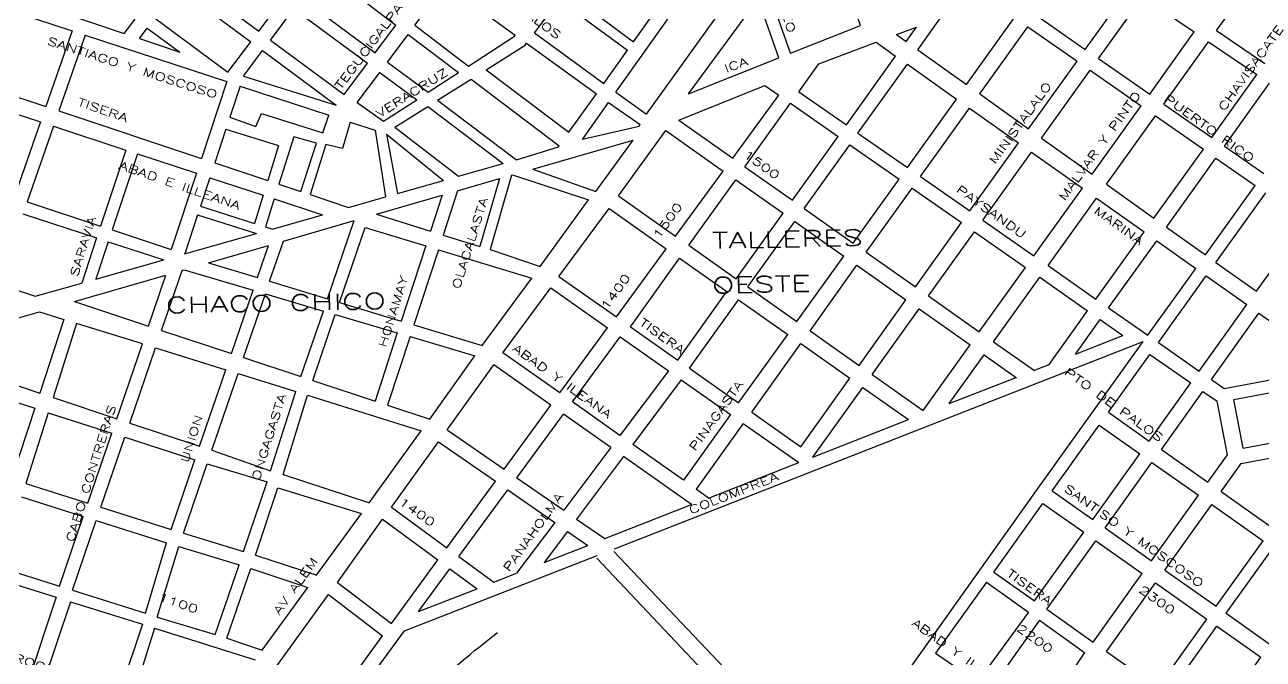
# Model space of a CAD drawing. Header units: millimetres. Extents: x 4375152 to 4409667, y 6523746 to 6549185.
# Drawn here: x 4388895 to 4390443, y 6527163 to 6527956 of the extents above; entities that cross this region are included whole.
import ezdxf

# ---------------------------------------------------------------- set-up
doc = ezdxf.new("R2010")
doc.units = ezdxf.units.MM
for name, color, linetype in [('FERROCARRIL', 252, 'VÍAS'), ('LINEA CALLE', 252, 'Continuous'), ('NOMBRE BARRIO', 8, 'Continuous'), ('NOMBRE CALLE', 252, 'Continuous')]:
    doc.layers.add(name, color=color, linetype=linetype)
doc.styles.add('ROMANS', font='romans')
doc.styles.add('S1', font='ROMANS')
doc.linetypes.add('VÍAS', pattern='A,3.81,[130,ltypeshp.shx,S=6.35,R=0,X=0,Y=0],3.81', length=7.62)

msp = doc.modelspace()

# ---------------------------------------------------------------- linework, layer by layer
at = {"layer": 'FERROCARRIL', "ltscale": 0.3, "transparency": 33554687, "flags": 128}
msp.add_lwpolyline([(4388841.1, 6526415.8, -0.00429), (4388964.9, 6526615.1, -0.029247), (4389140.8, 6526852.1, -0.019184), (4389312.4, 6527041.4, -0.034026), (4389485.9, 6527196.1, -9.599028)], format="xyb", dxfattribs=at)
at = {"layer": 'LINEA CALLE', "transparency": 33554687}
for p, q in [((4389939.5, 6527955.4), (4389909.8, 6528041.1)), ((4390384.4, 6527948.9), (4390446.9, 6528036.2)), ((4389268, 6528025.2), (4389359.1, 6527955.9)), ((4389085.8, 6528003.1), (4389177.6, 6527934.9)), ((4389095.7, 6528016.5), (4389187.6, 6527948.2)), ((4389382.9, 6527955.6), (4389421, 6528006.6)), ((4389421, 6528006.6), (4389508.2, 6527943.4)), ((4389634, 6527871.9), (4389733.7, 6528012.6)), ((4389851.9, 6527920.6), (4389822.3, 6528006.2)), ((4389187.6, 6527948.2), (4389216.8, 6527987.5)), ((4389241.4, 6527989.4), (4389333.2, 6527921.2)), ((4389532.4, 6527946.3), (4389562.9, 6527987)), ((4389562.9, 6527987), (4389648.4, 6527924.3)), ((4389571, 6527997.8), (4389655.9, 6527934.9)), ((4389724.5, 6527869.8), (4389811.8, 6527988.7)), ((4389837.4, 6527914.8), (4389811.8, 6527988.7)), ((4390220.5, 6527925.3), (4390275.6, 6528002.2)), ((4390236.9, 6527913.9), (4390292.1, 6527991)), ((4390292.1, 6527991), (4390356.6, 6527947.3)), ((4388863.9, 6527978.3), (4388954.4, 6527948.6)), ((4388925.2, 6527977.1), (4389019.7, 6527945.3)), ((4389202.4, 6527937.2), (4389231.7, 6527976.4)), ((4389231.7, 6527976.4), (4389323.6, 6527908.2)), ((4389672.2, 6527844.4), (4389772.5, 6527984.1)), ((4389019.7, 6527945.3), (4389033.3, 6527963.1)), ((4389057.6, 6527964.8), (4389149.2, 6527896.8)), ((4389655.9, 6527934.9), (4389680.7, 6527969.5)), ((4390011.1, 6527925), (4390043.8, 6527970.8)), ((4390072.2, 6527881.4), (4390132.2, 6527965.2)), ((4390158.9, 6527968.1), (4390220.5, 6527925.3)), ((4388954.4, 6527948.6), (4388921.5, 6527854)), ((4388970.7, 6527943.3), (4388937.8, 6527848.6)), ((4388970.7, 6527943.3), (4389147.7, 6527885.2)), ((4389038.6, 6527938.9), (4389048.2, 6527952.1)), ((4389048.2, 6527952.1), (4389089.2, 6527921.9)), ((4389333.2, 6527921.2), (4389359.1, 6527955.9)), ((4389348.7, 6527909.7), (4389374.4, 6527944.2)), ((4389374.4, 6527944.2), (4389437.2, 6527896.4)), ((4389382.9, 6527955.6), (4389449.6, 6527904.5)), ((4389449.6, 6527904.5), (4389507.3, 6527942.1)), ((4389507.3, 6527942.1), (4389508.2, 6527943.4)), ((4389532.4, 6527946.3), (4389618.9, 6527883)), ((4389851.9, 6527920.6), (4389939.5, 6527955.4)), ((4389984.5, 6527944), (4390009.5, 6527953.4)), ((4389984.5, 6527944), (4389996.6, 6527935.3)), ((4389996.6, 6527935.3), (4390009.5, 6527953.4)), ((4390088.5, 6527869.7), (4390148.6, 6527953.7)), ((4390148.6, 6527953.7), (4390210.1, 6527910.7)), ((4390300.9, 6527869.4), (4390356.6, 6527947.3)), ((4390384.4, 6527948.9), (4390444.7, 6527907.7)), ((4389038.6, 6527938.9), (4389089.2, 6527921.9)), ((4389149.2, 6527896.8), (4389177.6, 6527934.9)), ((4389202.4, 6527937.2), (4389294.3, 6527869)), ((4389472, 6527900.1), (4389520.5, 6527930.6)), ((4389520.5, 6527930.6), (4389522.4, 6527933.1)), ((4389522.4, 6527933.1), (4389609.5, 6527869.9)), ((4389887.5, 6527907.6), (4389959.1, 6527934.5)), ((4389959.1, 6527934.5), (4389983.5, 6527917.2)), ((4390011.1, 6527925), (4390072.2, 6527881.4)), ((4390318.6, 6527857), (4390374.5, 6527935.1)), ((4390374.5, 6527935.1), (4390435, 6527894.1)), ((4389168.7, 6527892), (4389192.5, 6527923.9)), ((4389192.5, 6527923.9), (4389284.4, 6527855.7)), ((4389348.7, 6527909.7), (4389399.5, 6527871.9)), ((4389618.9, 6527883), (4389648.4, 6527924.3)), ((4389724.5, 6527869.8), (4389837.4, 6527914.8)), ((4389921.9, 6527831), (4389983.5, 6527917.2)), ((4390149.6, 6527826.1), (4390210.1, 6527910.7)), ((4390236.9, 6527913.9), (4390300.9, 6527869.4)), ((4389294.3, 6527869), (4389323.6, 6527908.2)), ((4389310.8, 6527858.9), (4389339, 6527896.7)), ((4389339, 6527896.7), (4389385.1, 6527862.5)), ((4389399.5, 6527871.9), (4389437.2, 6527896.4)), ((4389472, 6527900.1), (4389575.2, 6527821.9)), ((4389862.4, 6527872.5), (4389887.5, 6527907.6)), ((4389936.4, 6527820.8), (4389998.1, 6527906.9)), ((4389998.1, 6527906.9), (4390059.4, 6527863.4)), ((4390165.8, 6527814.6), (4390226.4, 6527899.3)), ((4390226.4, 6527899.3), (4390290.3, 6527854.7)), ((4390378.6, 6527815.3), (4390435, 6527894.1)), ((4388831.3, 6527884.1), (4388921.5, 6527854)), ((4389147.7, 6527885.2), (4389116, 6527789.2)), ((4389164.5, 6527879.6), (4389151.7, 6527840.7)), ((4389164.5, 6527879.6), (4389275.2, 6527843.3)), ((4389168.7, 6527892), (4389284.4, 6527855.7)), ((4389411.1, 6527861.8), (4389452.9, 6527888.1)), ((4389452.9, 6527888.1), (4389562.9, 6527804.7)), ((4389712.7, 6527836.9), (4389820.2, 6527880.4)), ((4389820.2, 6527880.4), (4389837.7, 6527868.1)), ((4390394.3, 6527804.4), (4390450.8, 6527883.3)), ((4388824.5, 6527864.5), (4388914.8, 6527834.8)), ((4389575.2, 6527821.9), (4389609.5, 6527869.9)), ((4389634, 6527871.9), (4389672.2, 6527844.4)), ((4389780, 6527789.4), (4389837.7, 6527868.1)), ((4389862.4, 6527872.5), (4389921.9, 6527831)), ((4389998.1, 6527777.8), (4390059.4, 6527863.4)), ((4390088.5, 6527869.7), (4390149.6, 6527826.1)), ((4388937.8, 6527848.6), (4389116, 6527789.2)), ((4389310.8, 6527858.9), (4389343.7, 6527835.6)), ((4389343.7, 6527835.6), (4389385.1, 6527862.5)), ((4389357.8, 6527828.3), (4389398.8, 6527854.1)), ((4389398.8, 6527854.1), (4389493, 6527782.6)), ((4389411.1, 6527861.8), (4389509.7, 6527787.2)), ((4389592, 6527812.6), (4389624.8, 6527858.9)), ((4389624.8, 6527858.9), (4389664.4, 6527831.4)), ((4389795.2, 6527778.7), (4389852.1, 6527858.1)), ((4389852.1, 6527858.1), (4389911.5, 6527816.5)), ((4390014.5, 6527766.3), (4390075.7, 6527851.9)), ((4390075.7, 6527851.9), (4390136.9, 6527808.5)), ((4390229.2, 6527769.3), (4390290.3, 6527854.7)), ((4390318.6, 6527857), (4390378.6, 6527815.3)), ((4388914.8, 6527834.8), (4388881.9, 6527740.4)), ((4389151.7, 6527840.7), (4389184.2, 6527828.9)), ((4389184.2, 6527828.9), (4389190.9, 6527845.3)), ((4389190.9, 6527845.3), (4389267.9, 6527821)), ((4389267.9, 6527821), (4389275.2, 6527843.3)), ((4389302, 6527834.5), (4389292.2, 6527801.7)), ((4389302, 6527834.5), (4389333.2, 6527824.3)), ((4389712.7, 6527836.9), (4389780, 6527789.4)), ((4390246.8, 6527756.8), (4390308.1, 6527842.3)), ((4390308.1, 6527842.3), (4390368, 6527800.5)), ((4388931.1, 6527829.4), (4388898.2, 6527734.9)), ((4388931.1, 6527829.4), (4389021.4, 6527799.6)), ((4389146.7, 6527825.7), (4389132.8, 6527783.6)), ((4389146.7, 6527825.7), (4389212.5, 6527805.3)), ((4389333.2, 6527824.3), (4389345.9, 6527740.9)), ((4389347.4, 6527819.6), (4389361, 6527745.2)), ((4389347.4, 6527819.6), (4389418.5, 6527761.5)), ((4389357.8, 6527828.3), (4389437.4, 6527766.9)), ((4389592.4, 6527813.2), (4389662.8, 6527829.3)), ((4389637.2, 6527742.2), (4389696.2, 6527824.1)), ((4389662.8, 6527829.3), (4389664.4, 6527831.4)), ((4389696.2, 6527824.1), (4389768.1, 6527773.3)), ((4389936.4, 6527820.8), (4389998.1, 6527777.8)), ((4389212.5, 6527805.3), (4389198.9, 6527761.6)), ((4389231.6, 6527816.2), (4389212.9, 6527756.9)), ((4389259.8, 6527808.3), (4389231.6, 6527816.2)), ((4389240.1, 6527747.8), (4389259.8, 6527808.3)), ((4389271.4, 6527806.5), (4389252, 6527743.9)), ((4389292.2, 6527801.7), (4389271.4, 6527806.5)), ((4389509.7, 6527787.2), (4389562.2, 6527803.7)), ((4389530, 6527775.8), (4389655.5, 6527812.1)), ((4389562.1, 6527803.5), (4389562.9, 6527804.7)), ((4389608.8, 6527747.8), (4389655.5, 6527812.1)), ((4389854.5, 6527736.9), (4389911.5, 6527816.5)), ((4389869, 6527726.6), (4389926.1, 6527806.3)), ((4389926.1, 6527806.3), (4389987.7, 6527763.3)), ((4390076, 6527723.4), (4390136.9, 6527808.5)), ((4390165.8, 6527814.6), (4390229.2, 6527769.3)), ((4390394.3, 6527804.4), (4390443.4, 6527770.3)), ((4389021.4, 6527799.6), (4388990, 6527704.5)), ((4389036, 6527794.8), (4389004.6, 6527699.6)), ((4389036, 6527794.8), (4389109.8, 6527770.5)), ((4390092.3, 6527712), (4390153.2, 6527797)), ((4390153.2, 6527797), (4390216.8, 6527752)), ((4390306.3, 6527714.3), (4390368, 6527800.5)), ((4390321.9, 6527703.2), (4390383.7, 6527789.5)), ((4390383.7, 6527789.5), (4390432.7, 6527755.3)), ((4389109.8, 6527770.5), (4389078.3, 6527675.2)), ((4389132.8, 6527783.6), (4389198.9, 6527761.6)), ((4389437.4, 6527766.9), (4389493, 6527782.6)), ((4389530, 6527775.8), (4389608.8, 6527747.8)), ((4389708.5, 6527692), (4389768.1, 6527773.3)), ((4389795.2, 6527778.7), (4389854.5, 6527736.9)), ((4389126.6, 6527764.9), (4389114.8, 6527729.2)), ((4389126.6, 6527764.9), (4389193.2, 6527743)), ((4389212.9, 6527756.9), (4389240.1, 6527747.8)), ((4389361, 6527745.2), (4389418.5, 6527761.5)), ((4389436.2, 6527748.6), (4389488.6, 6527763.8)), ((4389488.6, 6527763.8), (4389464.1, 6527678.9)), ((4389503.6, 6527768.1), (4389476.8, 6527675.2)), ((4389503.6, 6527768.1), (4389504.6, 6527768.4)), ((4389504.6, 6527768.4), (4389599.7, 6527737.2)), ((4389724.9, 6527680.5), (4389783.6, 6527762.4)), ((4389783.6, 6527762.4), (4389842.8, 6527720.6)), ((4389930.4, 6527683.3), (4389987.7, 6527763.3)), ((4390014.5, 6527766.3), (4390076, 6527723.4)), ((4390246.8, 6527756.8), (4390306.3, 6527714.3)), ((4390370.5, 6527668.5), (4390432.7, 6527755.3)), ((4389193.2, 6527743), (4389182.3, 6527707.9)), ((4389252, 6527743.9), (4389300, 6527727.9)), ((4389300, 6527727.9), (4389345.9, 6527740.9)), ((4389334.9, 6527719.3), (4389417, 6527743.1)), ((4389417, 6527743.1), (4389402.4, 6527698.2)), ((4389436.2, 6527748.6), (4389418.1, 6527693.3)), ((4389637.2, 6527742.2), (4389708.5, 6527692)), ((4389946.8, 6527671.8), (4390004.1, 6527751.8)), ((4390004.1, 6527751.8), (4390065.6, 6527708.8)), ((4390156.2, 6527667.4), (4390216.8, 6527752)), ((4390173.9, 6527655), (4390234.4, 6527739.5)), ((4390234.4, 6527739.5), (4390294, 6527697.2)), ((4390383.7, 6527659.1), (4390445.9, 6527746)), ((4388898.2, 6527734.9), (4388990, 6527704.5)), ((4389114.7, 6527729.3), (4389182.3, 6527707.9)), ((4389207, 6527738.4), (4389196.1, 6527703.5)), ((4389207, 6527738.4), (4389267.2, 6527718.6)), ((4389539.3, 6527653.8), (4389599.7, 6527737.2)), ((4389562.8, 6527641.5), (4389625.5, 6527726.4)), ((4389625.5, 6527726.4), (4389696.9, 6527676.1)), ((4389869, 6527726.6), (4389930.4, 6527683.3)), ((4388892.9, 6527719.7), (4388985, 6527689.6)), ((4389111.3, 6527718.4), (4389095.2, 6527669.8)), ((4389111.3, 6527718.4), (4389184.7, 6527695.2)), ((4389204.7, 6527700.8), (4389267.2, 6527718.6)), ((4389218.5, 6527685.6), (4389307.1, 6527711.3)), ((4389273.7, 6527613.5), (4389307.1, 6527711.3)), ((4389334.9, 6527719.3), (4389402.4, 6527698.2)), ((4389784.2, 6527638.7), (4389842.8, 6527720.6)), ((4389798.7, 6527628.4), (4389857.4, 6527710.3)), ((4389857.4, 6527710.3), (4389918.8, 6527667)), ((4390008.1, 6527628.5), (4390065.6, 6527708.8)), ((4390092.3, 6527712), (4390156.2, 6527667.4)), ((4390434.4, 6527622.9), (4390497, 6527710.4)), ((4389004.6, 6527699.6), (4389078.3, 6527675.2)), ((4389094.9, 6527669.7), (4389184.7, 6527695.2)), ((4389196.1, 6527703.5), (4389204.7, 6527700.8)), ((4389288.5, 6527609), (4389320.6, 6527702.9)), ((4389320.6, 6527702.9), (4389396.3, 6527679.7)), ((4389418.1, 6527693.3), (4389464.1, 6527678.9)), ((4390024.4, 6527617.1), (4390081.9, 6527697.4)), ((4390081.9, 6527697.4), (4390145.8, 6527652.8)), ((4390233.8, 6527613.2), (4390294, 6527697.2)), ((4390321.9, 6527703.2), (4390370.5, 6527668.5)), ((4388985, 6527689.6), (4388966.4, 6527633.3)), ((4388999.7, 6527684.9), (4388984.3, 6527638.3)), ((4388999.7, 6527684.9), (4389068.9, 6527662.3)), ((4389125, 6527658.5), (4389199.8, 6527680.2)), ((4389186, 6527640), (4389199.8, 6527680.2)), ((4389201.3, 6527635.4), (4389218.5, 6527685.6)), ((4389396.3, 6527679.7), (4389365.6, 6527585.6)), ((4389724.9, 6527680.5), (4389784.2, 6527638.7)), ((4390249.5, 6527602.2), (4390309.7, 6527686.2)), ((4390309.7, 6527686.2), (4390358.4, 6527651.6)), ((4388984.3, 6527638.3), (4389068.9, 6527662.3)), ((4389412.1, 6527674.9), (4389381.4, 6527580.8)), ((4389412.1, 6527674.9), (4389528.8, 6527639.2)), ((4389476.8, 6527675.2), (4389539.3, 6527653.8)), ((4389634.5, 6527591.1), (4389696.9, 6527676.1)), ((4389652, 6527578.6), (4389713.5, 6527664.4)), ((4389713.5, 6527664.4), (4389772.7, 6527622.7)), ((4389860.1, 6527585.1), (4389918.8, 6527667)), ((4389946.8, 6527671.8), (4390008.1, 6527628.5)), ((4389066.1, 6527574.1), (4389091.8, 6527648.9)), ((4389091.8, 6527648.9), (4389094.6, 6527649.7)), ((4389094.6, 6527649.7), (4389180.6, 6527624.2)), ((4389125, 6527658.5), (4389186, 6527640)), ((4389876.5, 6527573.6), (4389935.1, 6527655.5)), ((4389935.1, 6527655.5), (4389996.4, 6527612.3)), ((4390088, 6527572.2), (4390145.8, 6527652.8)), ((4390173.9, 6527655), (4390233.8, 6527613.2)), ((4390298.5, 6527568), (4390358.4, 6527651.6)), ((4390383.7, 6527659.1), (4390434.4, 6527622.9)), ((4388862.4, 6527632), (4388908.5, 6527616.8)), ((4388908.5, 6527616.8), (4388966.4, 6527633.3)), ((4388957.5, 6527610.1), (4389071.6, 6527643.1)), ((4389049.8, 6527579.5), (4389071.6, 6527643.1)), ((4389201.3, 6527635.4), (4389273.7, 6527613.5)), ((4389466.7, 6527555), (4389528.8, 6527639.2)), ((4389562.8, 6527641.5), (4389634.5, 6527591.1)), ((4390105.7, 6527559.7), (4390163.5, 6527640.4)), ((4390163.5, 6527640.4), (4390223.4, 6527598.6)), ((4390311.8, 6527558.7), (4390371.6, 6527642.3)), ((4390371.6, 6527642.3), (4390422.5, 6527606.3)), ((4389153.6, 6527545.1), (4389180.6, 6527624.2)), ((4389168.7, 6527540.1), (4389196, 6527619.7)), ((4389196, 6527619.7), (4389268.4, 6527598.2)), ((4389492.7, 6527546), (4389552.5, 6527627.3)), ((4389552.5, 6527627.3), (4389623.3, 6527577.3)), ((4389711.3, 6527536.9), (4389772.7, 6527622.7)), ((4389798.7, 6527628.4), (4389860.1, 6527585.1)), ((4390024.4, 6527617.1), (4390088, 6527572.2)), ((4388957.5, 6527610.1), (4389049.8, 6527579.5)), ((4389288.5, 6527609), (4389365.6, 6527585.6)), ((4389725.9, 6527526.7), (4389787.2, 6527612.4)), ((4389787.2, 6527612.4), (4389848.6, 6527569.1)), ((4389937.8, 6527530.3), (4389996.4, 6527612.3)), ((4389954, 6527518.9), (4390012.7, 6527600.8)), ((4390012.7, 6527600.8), (4390076.4, 6527555.9)), ((4390249.5, 6527602.2), (4390298.5, 6527568)), ((4390362.9, 6527523), (4390422.5, 6527606.3)), ((4388835, 6527574.6), (4388913.9, 6527597.4)), ((4388913.9, 6527597.4), (4388944, 6527587.7)), ((4388944, 6527587.7), (4388914, 6527495.7)), ((4389240.4, 6527516.4), (4389268.4, 6527598.2)), ((4389255.1, 6527511.5), (4389283.3, 6527593.8)), ((4389283.3, 6527593.8), (4389360.8, 6527570.9)), ((4390175.4, 6527531.5), (4390223.4, 6527598.6)), ((4390208.2, 6527544.4), (4390239.1, 6527587.6)), ((4390239.1, 6527587.6), (4390267.5, 6527567.7)), ((4390378, 6527512.5), (4390437.5, 6527595.6)), ((4390437.5, 6527595.6), (4390495.5, 6527554.6)), ((4388960, 6527582.5), (4388930.7, 6527490.1)), ((4389042.3, 6527557.4), (4388960, 6527582.5)), ((4389066.1, 6527574.1), (4389153.6, 6527545.1)), ((4389360.8, 6527570.9), (4389333.1, 6527485.7)), ((4389381.4, 6527580.8), (4389466.7, 6527555)), ((4389563.9, 6527495.8), (4389623.3, 6527577.3)), ((4389652.1, 6527578.7), (4389711.3, 6527536.9)), ((4389787.3, 6527483.4), (4389848.6, 6527569.1)), ((4389876.5, 6527573.6), (4389937.8, 6527530.3)), ((4389010.2, 6527463.6), (4389042.3, 6527557.4)), ((4389376.7, 6527566.2), (4389348.7, 6527480.5)), ((4389376.7, 6527566.2), (4389457.6, 6527542.3)), ((4389579.6, 6527484.6), (4389639.3, 6527566.1)), ((4389632, 6527301), (4390292.9, 6527560.1)), ((4389639.3, 6527566.1), (4389699.5, 6527523.6)), ((4389803.6, 6527471.8), (4389865, 6527557.6)), ((4389865, 6527557.6), (4389926.3, 6527514.3)), ((4390017.7, 6527474), (4390076.4, 6527555.9)), ((4390105.7, 6527559.7), (4390156.8, 6527523.7)), ((4390208.2, 6527544.4), (4390267.5, 6527567.7)), ((4390218.2, 6527455.8), (4390292.9, 6527560.1)), ((4390311.8, 6527558.7), (4390362.9, 6527523)), ((4389026.5, 6527458.2), (4389058.7, 6527552.2)), ((4389058.7, 6527552.2), (4389146.6, 6527524.8)), ((4389168.7, 6527540.1), (4389240.4, 6527516.4)), ((4389401.3, 6527463.1), (4389457.6, 6527542.3)), ((4389563.9, 6527495.8), (4389492.7, 6527546)), ((4390050.4, 6527482.5), (4390094.1, 6527543.4)), ((4390094.1, 6527543.4), (4390134.5, 6527514.8)), ((4390249.5, 6527471.7), (4390301.3, 6527544.1)), ((4390301.3, 6527544.1), (4390352.4, 6527508.4)), ((4388818.9, 6527527.4), (4388914, 6527495.7)), ((4389113.8, 6527429.1), (4389146.6, 6527524.8)), ((4389423.3, 6527449.7), (4389481.6, 6527530.8)), ((4389552.7, 6527480.5), (4389481.6, 6527530.8)), ((4389699.5, 6527523.6), (4389638.9, 6527442.7)), ((4389725.9, 6527526.7), (4389787.3, 6527483.4)), ((4390156.3, 6527524), (4390175.4, 6527531.5)), ((4388812.1, 6527507.4), (4388907.7, 6527476.6)), ((4389129, 6527424.1), (4389161.8, 6527520)), ((4389161.8, 6527520), (4389234, 6527497.5)), ((4389255.1, 6527511.5), (4389333.1, 6527485.7)), ((4389715.5, 6527512.3), (4389654.9, 6527431.4)), ((4389715.5, 6527512.3), (4389777.2, 6527468.8)), ((4389864.9, 6527428.6), (4389926.3, 6527514.3)), ((4389954, 6527518.9), (4390017.7, 6527474)), ((4390050.4, 6527482.5), (4390134, 6527515.3)), ((4390300.4, 6527435.7), (4390352.4, 6527508.4)), ((4390378, 6527512.5), (4390393.9, 6527501.3)), ((4390393.9, 6527501.3), (4390467.3, 6527515.2)), ((4389202.3, 6527398.2), (4389234, 6527497.5)), ((4389218.2, 6527394), (4389248.7, 6527492.9)), ((4389248.7, 6527492.9), (4389390.8, 6527448.5)), ((4389880.1, 6527415.6), (4389942.6, 6527502.8)), ((4389942.6, 6527502.8), (4389999.7, 6527462.6)), ((4390315.5, 6527425.1), (4390367.5, 6527497.8)), ((4390367.5, 6527497.8), (4390385.2, 6527485.4)), ((4390406, 6527487.8), (4390470.2, 6527499.9)), ((4388907.7, 6527476.6), (4388878.8, 6527388)), ((4388930.7, 6527490.1), (4389010.2, 6527463.6)), ((4389348.7, 6527480.5), (4389401.3, 6527463.1)), ((4389494.5, 6527400.6), (4389552.7, 6527480.5)), ((4389638.9, 6527442.7), (4389579.6, 6527484.6)), ((4390398.1, 6527418.6), (4390385.2, 6527485.4)), ((4390417.7, 6527426.9), (4390406, 6527487.8)), ((4388924.6, 6527471.1), (4388896.5, 6527382.4)), ((4388924.6, 6527471.1), (4389004, 6527445.6)), ((4389510.1, 6527389.8), (4389568.4, 6527469.3)), ((4389627.6, 6527427.5), (4389568.4, 6527469.3)), ((4389777.2, 6527468.8), (4389718.2, 6527386.6)), ((4389803.6, 6527471.8), (4389864.9, 6527428.6)), ((4389880.1, 6527415.6), (4389999.7, 6527462.6)), ((4390249.5, 6527471.7), (4390300.4, 6527435.7)), ((4388974, 6527358), (4389004, 6527445.6)), ((4389026.5, 6527458.2), (4389113.8, 6527429.1)), ((4389325.7, 6527358.5), (4389390.8, 6527448.5)), ((4389423.3, 6527449.7), (4389494.5, 6527400.6)), ((4389793.1, 6527457.5), (4389734.1, 6527375.3)), ((4389793.1, 6527457.5), (4389862.4, 6527408.7)), ((4390159.6, 6527373.9), (4390218.2, 6527455.8)), ((4390179.1, 6527373.5), (4390237.7, 6527455.4)), ((4390237.7, 6527455.4), (4390288.6, 6527419.5)), ((4388990.4, 6527352.8), (4389020.3, 6527440.3)), ((4389020.3, 6527440.3), (4389108, 6527412.1)), ((4389353.6, 6527353.1), (4389412.2, 6527434.6)), ((4389412.2, 6527434.6), (4389483.3, 6527385.3)), ((4389718.2, 6527386.6), (4389654.9, 6527431.4)), ((4390417.7, 6527426.9), (4390481.1, 6527438.9)), ((4389129, 6527424.1), (4389202.3, 6527398.2)), ((4389627.6, 6527427.5), (4389568.9, 6527349.1)), ((4389643.5, 6527416.2), (4389584.9, 6527337.9)), ((4389728.5, 6527356.1), (4389643.5, 6527416.2)), ((4390230, 6527337.6), (4390288.6, 6527419.5)), ((4390315.5, 6527425.1), (4390373.5, 6527384.2)), ((4390373.5, 6527384.2), (4390398.1, 6527418.6)), ((4390415.4, 6527407.7), (4390479.2, 6527419.7)), ((4389078.2, 6527325.1), (4389108, 6527412.1)), ((4389093.5, 6527320.3), (4389123.2, 6527407.1)), ((4389123.2, 6527407.1), (4389198.1, 6527384.7)), ((4389749.6, 6527364.4), (4389862.4, 6527408.7)), ((4390245.1, 6527327), (4390303.7, 6527408.9)), ((4390303.7, 6527408.9), (4390361.7, 6527368)), ((4390390.1, 6527372.4), (4390415.4, 6527407.7)), ((4389168.7, 6527297.6), (4389198.1, 6527384.7)), ((4389218.2, 6527394), (4389326, 6527358.4)), ((4389422.8, 6527302.2), (4389483.3, 6527385.3)), ((4389510.1, 6527389.8), (4389568.9, 6527349.1)), ((4388896.5, 6527382.4), (4388974, 6527358)), ((4389183.5, 6527293), (4389211.5, 6527377.2)), ((4389211.5, 6527377.2), (4389316.2, 6527344.9)), ((4389437.8, 6527291.1), (4389498.9, 6527374.5)), ((4389498.9, 6527374.5), (4389557.5, 6527333.9)), ((4389749.6, 6527364.4), (4389734.1, 6527375.3)), ((4389932.5, 6527054.8), (4390159.6, 6527373.9)), ((4390179.1, 6527373.5), (4390230, 6527337.6)), ((4390303.1, 6527286), (4390361.7, 6527368)), ((4390390.1, 6527372.4), (4390454.4, 6527327.1)), ((4388891.2, 6527365.9), (4388968.4, 6527341.5)), ((4388990.4, 6527352.8), (4389078.2, 6527325.1)), ((4389353.6, 6527353.1), (4389422.8, 6527302.2)), ((4389620.1, 6527313.6), (4389728.5, 6527356.1)), ((4390106.2, 6527271.8), (4390167.6, 6527357.5)), ((4390167.6, 6527357.5), (4390218.5, 6527321.6)), ((4390319.8, 6527274.3), (4390378.4, 6527356.2)), ((4390378.4, 6527356.2), (4390442.7, 6527310.9)), ((4388938.5, 6527254.3), (4388968.4, 6527341.5)), ((4389260, 6527267.8), (4389315.9, 6527345.1)), ((4389285.9, 6527258.8), (4389342.5, 6527337.9)), ((4389342.5, 6527337.9), (4389411.6, 6527286.9)), ((4389584.9, 6527337.9), (4389620.1, 6527313.6)), ((4388954.9, 6527249.1), (4388984.7, 6527336.3)), ((4388984.7, 6527336.3), (4389072.5, 6527308.5)), ((4389557.5, 6527333.9), (4389509.9, 6527270.3)), ((4389573.6, 6527322.7), (4389544.5, 6527283.9)), ((4389573.6, 6527322.7), (4389598.8, 6527305.2)), ((4390157.1, 6527235.9), (4390218.5, 6527321.6)), ((4390245.1, 6527327), (4390303.1, 6527286)), ((4389046, 6527220.4), (4389072.5, 6527308.5)), ((4389093.5, 6527320.3), (4389168.7, 6527297.6)), ((4390172.2, 6527225.2), (4390233.6, 6527310.9)), ((4390233.6, 6527310.9), (4390291.6, 6527270)), ((4390384, 6527229), (4390442.7, 6527310.9)), ((4389060.9, 6527215.5), (4389087.8, 6527303.7)), ((4389087.8, 6527303.7), (4389163, 6527280.8)), ((4389183.5, 6527293), (4389260.2, 6527267.8)), ((4389369.8, 6527198.2), (4389610.7, 6527292.6)), ((4389437.8, 6527291.1), (4389481.3, 6527259.1)), ((4389544.5, 6527283.9), (4389598.8, 6527305.2)), ((4390396.5, 6527220.2), (4390455.1, 6527302.1)), ((4388863.4, 6527278), (4388938.5, 6527254.3)), ((4389133.2, 6527193.8), (4389163, 6527280.8)), ((4389147.9, 6527189.1), (4389177.7, 6527276.2)), ((4389177.7, 6527276.2), (4389249.1, 6527252.5)), ((4389353.6, 6527207.3), (4389411.6, 6527286.9)), ((4389387.4, 6527222.3), (4389426.6, 6527275.8)), ((4389426.6, 6527275.8), (4389460.4, 6527250.9)), ((4388858.9, 6527264), (4388934.5, 6527240.3)), ((4389481.3, 6527259.1), (4389509.9, 6527270.3)), ((4390106.2, 6527271.8), (4390157.1, 6527235.9)), ((4390230.2, 6527184.3), (4390291.6, 6527270)), ((4390319.8, 6527274.3), (4390384, 6527229)), ((4388954.9, 6527249.1), (4389046, 6527220.4)), ((4389192.1, 6527174.1), (4389249, 6527252.6)), ((4389285.9, 6527258.8), (4389353.6, 6527207.3)), ((4389387.4, 6527222.3), (4389460.4, 6527250.9)), ((4390096.9, 6527259.3), (4390033.4, 6527170.4)), ((4390096.9, 6527259.3), (4390149.4, 6527221.6)), ((4390246.9, 6527172.5), (4390308.3, 6527258.3)), ((4390308.3, 6527258.3), (4390372.5, 6527212.9)), ((4388934.5, 6527240.3), (4388900, 6527136)), ((4388952.3, 6527234.7), (4388917.3, 6527130.4)), ((4388952.3, 6527234.7), (4389042.3, 6527206.6)), ((4389209.5, 6527153.4), (4389274.8, 6527243.6)), ((4389274.8, 6527243.6), (4389342.4, 6527192)), ((4389060.9, 6527215.5), (4389133.2, 6527193.8)), ((4390149.4, 6527221.6), (4390085.8, 6527134.4)), ((4390172.2, 6527225.2), (4390230.2, 6527184.3)), ((4390396.5, 6527220.2), (4390451.5, 6527181.3)), ((4388816.8, 6526443.3), (4389369.8, 6527198.2)), ((4389042.3, 6527206.6), (4389007.4, 6527101.7)), ((4389057.5, 6527201.6), (4389024.2, 6527096.3)), ((4389057.5, 6527201.6), (4389183.3, 6527162.2)), ((4390163.4, 6527211.6), (4390100.9, 6527124.1)), ((4390163.4, 6527211.6), (4390219.5, 6527171.4)), ((4390311.2, 6527127.2), (4390372.5, 6527212.9)), ((4390323.7, 6527118.4), (4390385, 6527204.1)), ((4390385, 6527204.1), (4390440, 6527165.4)), ((4389147.9, 6527189.1), (4389192.1, 6527174.1)), ((4389279.4, 6527105.6), (4389342.4, 6527192)), ((4390033.4, 6527170.4), (4390085.8, 6527134.4)), ((4390219.5, 6527171.4), (4390160.4, 6527083.3)), ((4390246.9, 6527172.5), (4390311.2, 6527127.2)), ((4390378.6, 6527079.6), (4390440, 6527165.4))]:
    msp.add_line(p, q, dxfattribs=at)
for points in [[(4389631.5, 6527297.6), (4389831.3, 6527086.7)], [(4389610.2, 6527289.3), (4389889.8, 6526992.2)]]:
    msp.add_lwpolyline(points, dxfattribs=at)

# ---------------------------------------------------------------- texts
at = {"layer": 'NOMBRE BARRIO', "linetype": 'Continuous', "transparency": 33554687, "style": 'S1', "width": 1.5}
for s, p in [('TALLERES', (4389754, 6527676.4)), ('OESTE', (4389754, 6527620.4)), ('CHACO CHICO', (4389071.8, 6527595.5))]:
    msp.add_text(s, height=20, rotation=1.1637, dxfattribs=at).set_placement(p)
at = {"layer": 'NOMBRE CALLE', "linetype": 'Continuous', "transparency": 33554687, "style": 'S1', "width": 1.5}
for s, rotation, p in [('PTO DE PALOS', 323.8004, (4389441.9, 6528024.7)), ('CHAVISACATE', 54.3383, (4390394, 6527847.2)), ('SANTIAGO Y MOSCOSO', 342.1681, (4388922.4, 6527931.9)), ('MINISTALALO', 54.3383, (4390107.7, 6527780.9)), ('TISERA', 341, (4388960.2, 6527855.7)), ('MALVAR Y PINTO', 54.3383, (4390194.8, 6527735.2)), ('PUERTO RICO', 324.3848, (4390317.7, 6527861.9)), ('1500', 324.3848, (4389792.3, 6527792)), ('ABAD E ILLEANA', 341, (4389011.9, 6527776.5)), ('PAYSANDU', 324.3848, (4390058.2, 6527748.3)), ('1500', 54.3383, (4389687.6, 6527687.5)), ('MARINA', 324.3848, (4390230.3, 6527721.7)), ('1400', 54.3383, (4389622.6, 6527598.5)), ('TISERA', 324.3848, (4389662, 6527582.1)), ('ABAD Y ILEANA', 324.3848, (4389503.9, 6527549.5)), ('PTO DE PALOS', 324.3848, (4390193.4, 6527519.9)), ('PINAGASTA', 54.3383, (4389732.9, 6527422)), ('COLOMPREA', 21.3337, (4389727.4, 6527344)), ('SANTISO Y MOSCOSO', 324.3848, (4390192.7, 6527374.2)), ('1400', 324.3848, (4389361.7, 6527357.9)), ('PANAHOLMA', 54.3383, (4389500.5, 6527271.2)), ('AV ALEM', 54.3383, (4389213.3, 6527217.5)), ('TISERA', 324.3848, (4390121, 6527268.2)), ('2300', 324.3848, (4390286.4, 6527247.9)), ('1100', 341, (4389061.2, 6527236.7)), ('ABAD Y ILEANA', 324.3848, (4390002.6, 6527206.2)), ('2200', 324.3848, (4390133.7, 6527199.6)), ('CURA BROCHERO', 341, (4388807.9, 6527185.9))]:
    msp.add_text(s, height=10, rotation=rotation, dxfattribs=at).set_placement(p)
at = {"layer": 'NOMBRE CALLE', "transparency": 33554687, "style": 'ROMANS', "width": 1.5}
for s, rotation, p in [('MATEO', 286.0743, (4389831.4, 6528006.4)), ('TEGUCIGALPA', 52.9684, (4389290, 6527874.1)), ('ICA', 19.8573, (4389771.6, 6527896.3)), ('VERACRUZ', 32.0258, (4389338.1, 6527839.6)), ('OLACALASTA', 72.6222, (4389438.6, 6527624.9)), ('SARAVIA', 72.6222, (4388961.2, 6527640.5)), ('HONAMAY', 72.6222, (4389346.6, 6527551.9)), ('ONGAGASTA', 72.6222, (4389188.2, 6527385)), ('CABO CONTRERAS', 72.6222, (4388956.2, 6527308.4)), ('UNION', 72.6222, (4389099.3, 6527407.6))]:
    msp.add_text(s, height=10, rotation=rotation, dxfattribs=at).set_placement(p)

doc.saveas('drawing.dxf')
